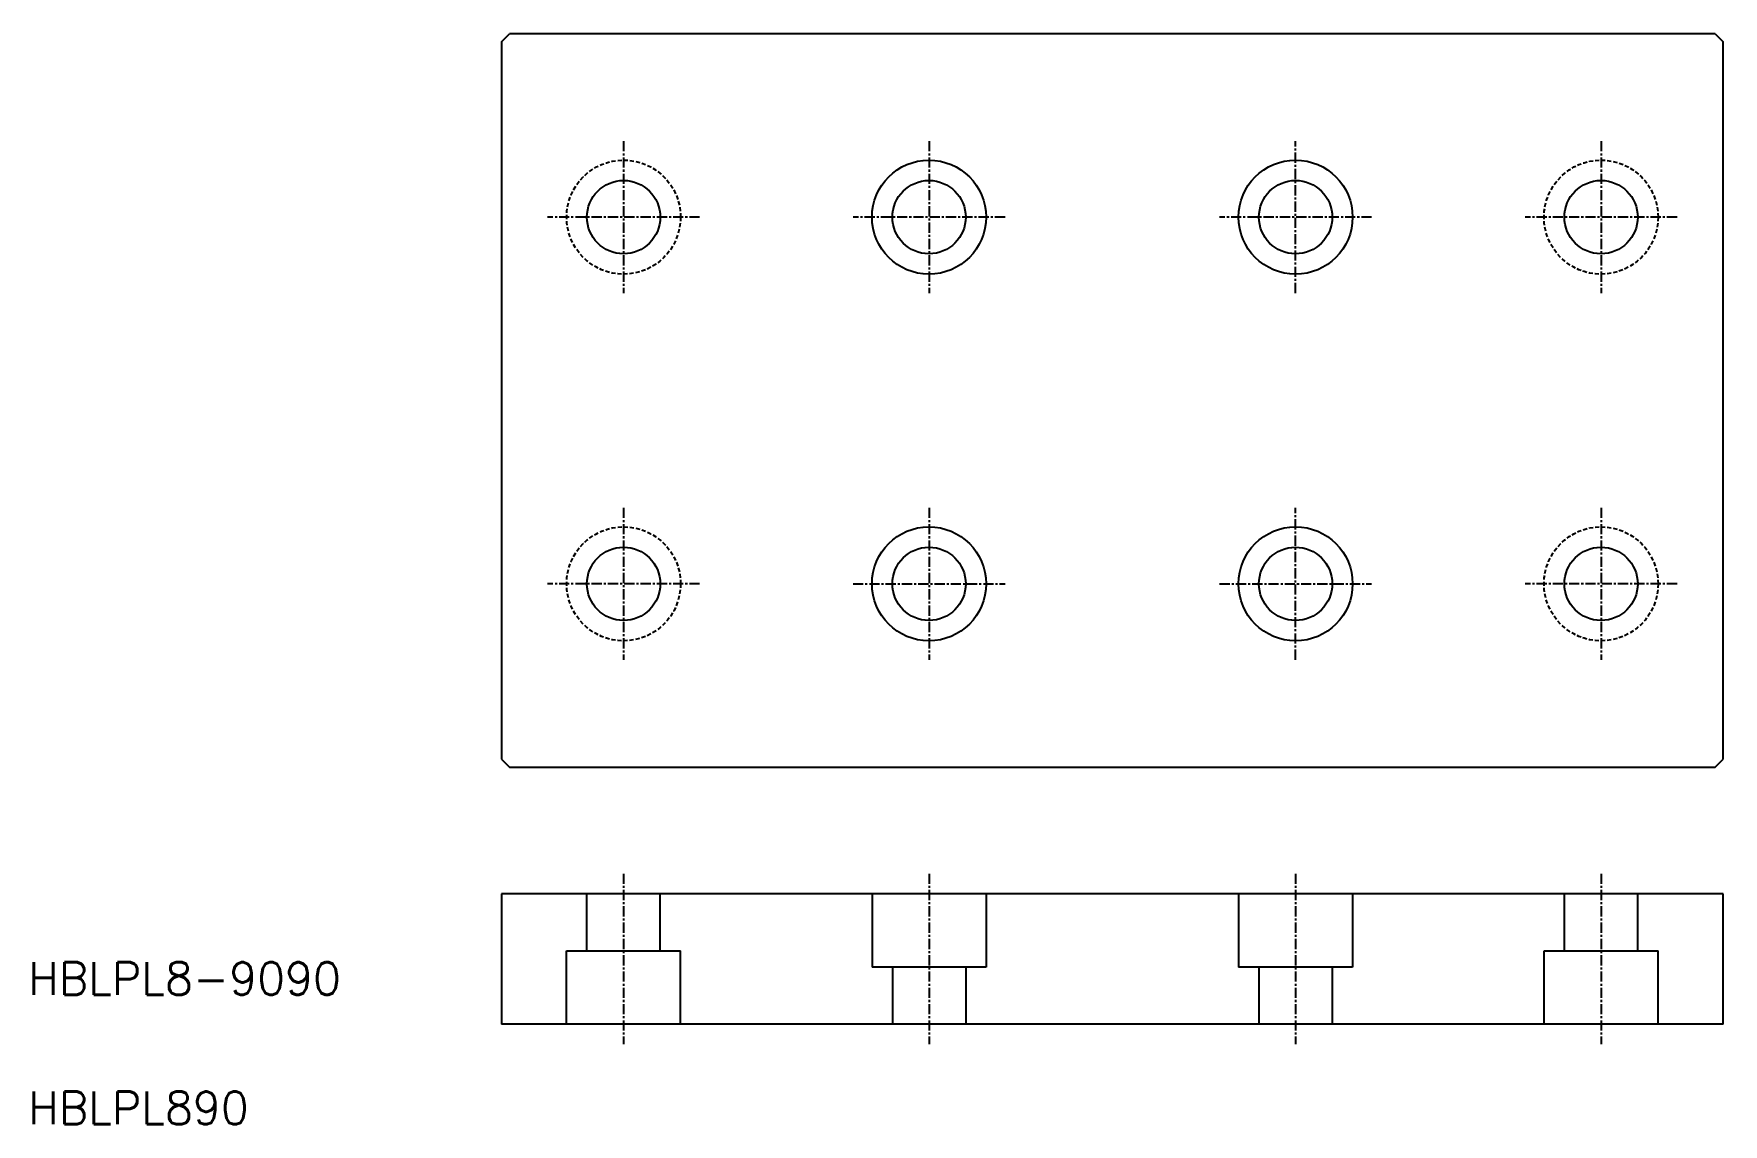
# Model space of a CAD drawing. Extents: x -72 to 135, y -66 to 68.
import ezdxf

# ---------------------------------------------------------------- set-up
doc = ezdxf.new("R2010")
doc.units = 0
doc.linetypes.add('CENTER', pattern=[2, 1.25, -0.25, 0.25, -0.25])
doc.linetypes.add('DASHED', pattern=[0.75, 0.5, -0.25])
doc.layers.get('0').update_dxf_attribs({"linetype": 'CONTINUOUS'})
doc.layers.add('CENTER', color=1, linetype='CENTER')
doc.styles.get("Standard").update_dxf_attribs({"font": 'txt.shx', "bigfont": 'bigfont.shx'})

msp = doc.modelspace()

# ---------------------------------------------------------------- linework, layer by layer
at = {"color": 7, "linetype": 'CONTINUOUS'}
for p, q in [((-15, 66.5), (-14, 67.5)), ((-15, 66.5), (-15, -21.5)), ((134, 67.5), (-14, 67.5)), ((134, 67.5), (135, 66.5)), ((135, -21.5), (135, 66.5)), ((-15, -21.5), (-14, -22.5)), ((-14, -22.5), (134, -22.5)), ((134, -22.5), (135, -21.5)), ((135, -38.04), (-15, -38.04)), ((-15, -38.04), (-15, -54.04)), ((-4.5, -45.04), (-4.5, -38.04)), ((4.5, -45.04), (4.5, -38.04)), ((30.5, -38.04), (30.5, -47.04)), ((44.5, -38.04), (44.5, -47.04)), ((75.5, -38.04), (75.5, -47.04)), ((89.5, -38.04), (89.5, -47.04)), ((115.5, -45.04), (115.5, -38.04)), ((124.5, -45.04), (124.5, -38.04)), ((135, -54.04), (135, -38.04)), ((-7, -45.04), (7, -45.04)), ((-7, -54.04), (-7, -45.04)), ((7, -54.04), (7, -45.04)), ((113, -45.04), (127, -45.04)), ((113, -54.04), (113, -45.04)), ((127, -54.04), (127, -45.04)), ((44.5, -47.04), (30.5, -47.04)), ((33, -47.04), (33, -54.04)), ((42, -47.04), (42, -54.04)), ((89.5, -47.04), (75.5, -47.04)), ((78, -47.04), (78, -54.04)), ((87, -47.04), (87, -54.04)), ((135, -54.04), (-15, -54.04))]:
    msp.add_line(p, q, dxfattribs=at)
at = {"color": 3, "linetype": 'DASHED'}
for centre in [(0, 45), (120, 45), (0, 0), (120, 0)]:
    msp.add_circle(centre, 7, dxfattribs=at)
at = {"color": 7, "linetype": 'CONTINUOUS'}
for centre, radius in [((37.5, 45), 7), ((82.5, 45), 7), ((0, 45), 4.5), ((37.5, 45), 4.5), ((82.5, 45), 4.5), ((120, 45), 4.5), ((37.5, 0), 7), ((82.5, 0), 7), ((0, 0), 4.5), ((37.5, 0), 4.5), ((82.5, 0), 4.5), ((120, 0), 4.5)]:
    msp.add_circle(centre, radius, dxfattribs=at)
at = {"layer": 'CENTER', "color": 1, "linetype": 'CENTER'}
for p, q in [((0, 54.33), (0, 35.67)), ((37.5, 54.33), (37.5, 35.67)), ((82.5, 35.67), (82.5, 54.33)), ((120, 54.33), (120, 35.67)), ((9.33, 45), (-9.33, 45)), ((46.83, 45), (28.17, 45)), ((91.83, 45), (73.17, 45)), ((129.33, 45), (110.67, 45)), ((0, 9.33), (0, -9.33)), ((37.5, 9.33), (37.5, -9.33)), ((82.5, -9.33), (82.5, 9.33)), ((120, 9.33), (120, -9.33)), ((9.33, 0), (-9.33, 0)), ((28.17, 0), (46.83, 0)), ((73.17, 0), (91.83, 0)), ((129.33, 0), (110.67, 0)), ((0, -35.57), (0, -56.51)), ((37.5, -35.57), (37.5, -56.51)), ((82.5, -35.57), (82.5, -56.51)), ((120, -35.57), (120, -56.51))]:
    msp.add_line(p, q, dxfattribs=at)

# ---------------------------------------------------------------- texts
at = {"color": 7, "linetype": 'CONTINUOUS'}
for s, p in [('HBLPL8-9090', (-73.1, -50.43)), ('HBLPL890', (-73.1, -66.32))]:
    msp.add_text(s, height=4, dxfattribs=at).set_placement(p)

doc.saveas('drawing.dxf')
